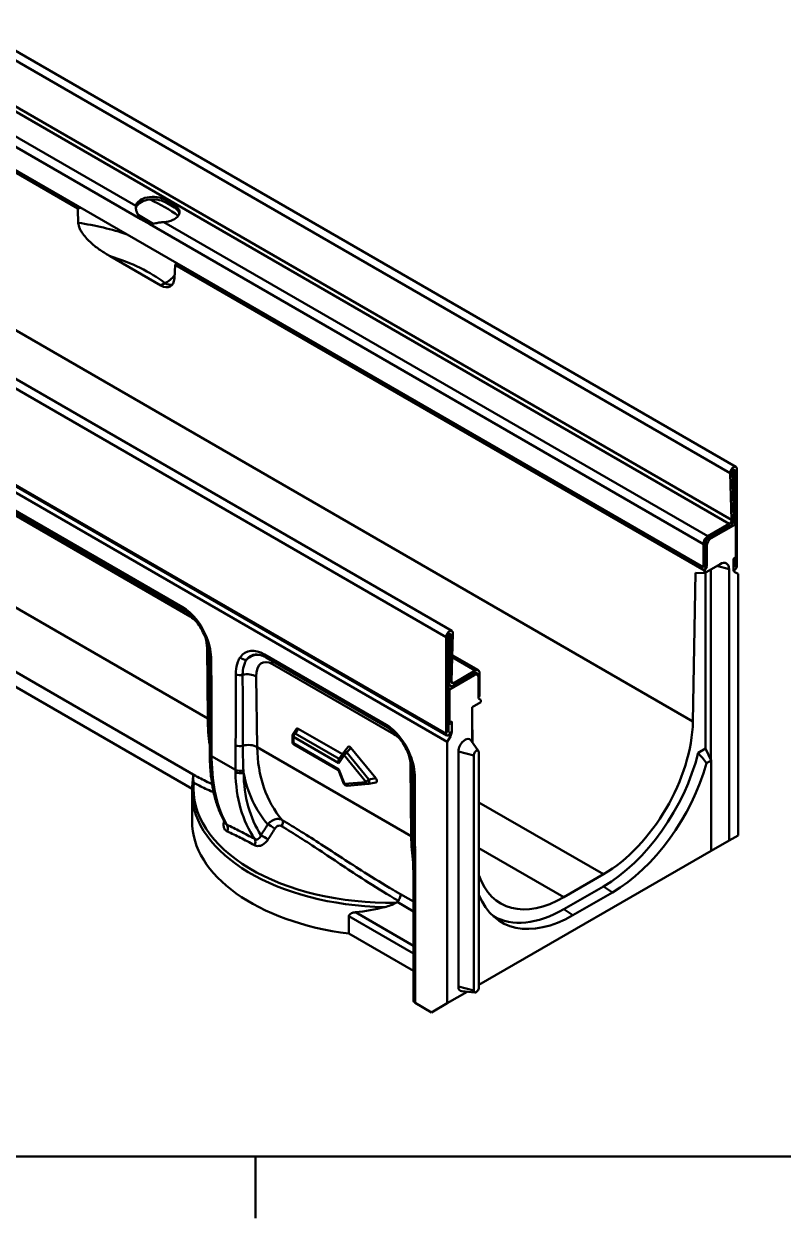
# Model space of a CAD drawing. Header units: millimetres. Extents: x 0 to 1485, y 0 to 1050.
# Drawn here: x 334.6 to 454.6, y 15.3 to 203.9 of the extents above; entities that cross this region are included whole.
import ezdxf

# ---------------------------------------------------------------- set-up
doc = ezdxf.new("R2010")
doc.units = ezdxf.units.MM
doc.header["$LTSCALE"] = 2.5
doc.layers.get('0').update_dxf_attribs({"lineweight": 50})
for name, color, linetype, lineweight in [('Rahmen_0', 7, 'Continuous', 50), ('Sichtbar (ISO)', 7, 'Continuous', 50), ('Sichtbar schmal (ISO)', 7, 'Continuous', 50)]:
    doc.layers.add(name, color=color, linetype=linetype, lineweight=lineweight)

# ---------------------------------------------------------------- blocks, each defined once
blk = doc.blocks.new('Ränder Standardrahmen')
at = {"layer": 'Rahmen_0'}
blk.add_line((148.5, 10), (148.5, 6.1), dxfattribs=at)
at = {"layer": 'Rahmen_0', "flags": 128}
blk.add_lwpolyline([(10, 10), (10, 410), (584, 410), (584, 10), (10, 10)], dxfattribs=at)

msp = doc.modelspace()

# ---------------------------------------------------------------- linework, layer by layer
at = {"layer": 'Sichtbar (ISO)'}
for p, q in [((447.173, 133.942), (93.973, 337.862)), ((88.825, 322.005), (442.025, 118.085)), ((49.071, 311.938), (402.271, 108.018)), ((47.989, 294.62), (401.543, 90.496)), ((48.27, 295.445), (401.47, 91.525)), ((181.782, 267.928), (343.128, 174.774)), ((245.586, 177.335), (359.923, 111.322)), ((356.995, 176.158), (358.409, 175.342)), ((358.409, 174.933), (356.995, 175.75)), ((352.679, 173.751), (355.072, 172.369)), ((353.106, 173.096), (354.52, 172.28)), ((356.266, 162.611), (348.242, 167.243)), ((358.745, 166.166), (358.559, 165.865)), ((358.559, 165.865), (358.424, 163.732)), ((358.559, 165.865), (442.201, 117.575)), ((251.848, 148.6), (361.762, 85.141)), ((255.701, 144.009), (361.216, 83.09)), ((446.479, 125.569), (446.267, 132.966)), ((446.621, 133.183), (446.832, 125.786)), ((446.974, 125.025), (446.974, 133.394)), ((447.328, 133.598), (447.328, 118.291)), ((442.732, 122.984), (446.126, 124.943)), ((443.262, 122.678), (447.151, 124.923)), ((446.691, 125.188), (447.151, 124.923)), ((447.151, 124.923), (447.151, 119.725)), ((446.126, 124.535), (442.732, 122.576)), ((442.025, 118.085), (442.025, 121.759)), ((442.378, 121.963), (442.378, 118.289)), ((442.555, 118.187), (442.555, 121.453)), ((447.151, 119.725), (446.798, 119.412)), ((446.798, 119.412), (446.798, 117.779)), ((446.798, 119.408), (446.971, 119.308)), ((446.798, 119.208), (446.971, 119.308)), ((446.971, 119.308), (446.971, 118.085)), ((446.974, 118.087), (446.974, 119.568)), ((440.372, 93.744), (440.767, 117.21)), ((440.767, 117.21), (442.194, 117.162)), ((442.378, 118.289), (442.025, 118.085)), ((442.194, 117.162), (444.676, 118.595)), ((442.194, 117.162), (442.201, 117.575)), ((442.201, 117.575), (442.555, 118.187)), ((442.362, 117.259), (442.362, 89.443)), ((442.378, 118.289), (442.555, 118.187)), ((443.197, 87.704), (443.197, 117.741)), ((446.09, 117.779), (446.09, 74.913)), ((447.005, 117.321), (447.505, 117.032)), ((447.505, 75.729), (447.505, 117.032)), ((402.426, 107.654), (402.215, 100.013)), ((401.366, 91.755), (401.366, 107.062)), ((401.719, 107.266), (401.719, 91.959)), ((401.861, 99.822), (402.073, 107.464)), ((372.866, 103.85), (392.097, 92.747)), ((402.33, 104.19), (406.462, 101.804)), ((401.896, 98.795), (405.785, 101.04)), ((402.568, 99.795), (405.962, 101.755)), ((405.962, 101.347), (402.568, 99.387)), ((405.901, 101.312), (406.285, 101.09)), ((406.316, 101.07), (406.316, 101.143)), ((406.492, 100.632), (406.492, 97.366)), ((406.669, 101.347), (406.669, 97.672)), ((401.719, 99.539), (402.068, 99.338)), ((401.719, 98.897), (401.896, 98.795)), ((401.896, 93.597), (401.896, 98.795)), ((405.491, 95.971), (406.853, 96.758)), ((406.669, 97.672), (406.492, 97.57)), ((406.492, 97.366), (406.846, 97.162)), ((406.846, 97.162), (406.853, 96.758)), ((405.491, 90.468), (405.491, 95.971)), ((405.491, 94.556), (405.563, 90.366)), ((377.703, 92.551), (377.166, 91.775)), ((377.996, 92.573), (384.963, 88.55)), ((401.719, 93.699), (401.896, 93.597)), ((401.723, 93.184), (401.719, 93.186)), ((401.723, 93.184), (402.073, 93.386)), ((401.723, 91.961), (401.723, 93.184)), ((402.25, 93.692), (401.896, 93.597)), ((402.25, 92.059), (402.25, 93.692)), ((377.089, 90.486), (377.078, 91.485)), ((401.543, 90.496), (402.043, 91.362)), ((406.5, 89.039), (405.289, 90.753)), ((384.353, 86.009), (377.339, 90.059)), ((384.425, 87.774), (385.204, 88.897)), ((385.87, 89.693), (385.232, 88.934)), ((386.324, 89.553), (390.231, 84.745)), ((401.543, 49.193), (401.543, 90.496)), ((403.31, 51.847), (403.31, 88.997)), ((406.556, 88.83), (406.556, 51.679)), ((441.207, 88.776), (442.362, 89.443)), ((442.362, 89.443), (443.262, 87.568)), ((405.722, 51.197), (405.722, 88.348)), ((443.262, 87.568), (442.517, 87.138)), ((443.262, 73.28), (443.262, 87.568)), ((385.201, 83.882), (384.35, 86.018)), ((389.114, 83.861), (385.708, 83.569)), ((389.162, 83.867), (390.26, 84.069)), ((361.204, 77.974), (361.204, 82.576)), ((446.09, 74.913), (447.505, 75.729)), ((443.262, 73.28), (446.09, 74.913)), ((406.556, 52.087), (443.262, 73.28)), ((396.186, 49.667), (396.186, 69.733)), ((419.986, 65.965), (426.233, 69.571)), ((393.335, 66.913), (396.186, 65.267)), ((419.986, 64.067), (426.233, 67.673)), ((427.647, 66.714), (421.4, 63.107)), ((386.007, 62.949), (386.007, 60.204)), ((396.186, 54.327), (386.007, 60.204)), ((401.543, 49.193), (404.696, 51.014)), ((405.93, 50.901), (403.839, 51.092)), ((396.479, 49.259), (399.068, 47.764)), ((399.068, 47.764), (401.543, 49.193))]:
    msp.add_line(p, q, dxfattribs=at)
for centre, start, end in [((377.578, 91.49), 145.35455, 180.64314), ((377.589, 90.492), 180.64314, 240), ((385.615, 88.612), 139.98772, 145.25503), ((385.666, 84.067), 201.73554, 274.89288), ((389.071, 84.359), 274.89288, 280.43234)]:
    msp.add_arc(centre, 0.5, start, end, dxfattribs=at)
for centre, major_axis, ratio, start_param, end_param in [((355.05, 175.035), (-2.75, 0), 0.5773503, 3.9269908, 6.1875621), ((355.05, 174.627), (-2.75, 0), 0.5773503, 3.9269908, 6.1750959), ((336.135, 162.89), (29.5, 0), 0.5773503, 0.6827533, 0.8960685), ((337.172, 139.783), (-19.784, -34.266), 0.5765569, 3.6962634, 3.7130042), ((356.465, 174.219), (2.75, 0), 0.5773503, 4.8080121, 7.0685835), ((356.465, 173.811), (2.75, 0), 0.5773503, 0.1289217, 0.7853982), ((356.307, 165.084), (1.455, -2.624), 0.5885717, 5.5079973, 7.0264338), ((446.798, 133.292), (0.375, 0.65), 0.5773503, 5.4977871, 8.6718722), ((446.798, 133.292), (0.125, 0.217), 0.5773503, 5.4977871, 8.6718722), ((446.126, 125.352), (-0.5, -0.866), 0.5773503, 0.7853982, 2.3886868), ((446.126, 125.352), (0.25, 0.433), 0.5773503, 3.9269908, 5.5302795), ((442.732, 122.167), (0.5, 0.866), 0.5773503, 0.7853982, 2.3561945), ((443.262, 121.861), (0.5, 0.866), 0.5773503, 0.7853982, 2.3561945), ((442.732, 122.167), (-0.25, -0.433), 0.5773503, 3.9269908, 5.4977871), ((444.676, 116.962), (1, 1.732), 0.5773503, 5.4977871, 7.0685835), ((447.505, 118.187), (-0.5, -0.866), 0.5773503, 5.4977871, 6.2831853), ((446.973, 118.086), (-0.251, -0.435), 0.5773503, 0.3138433, 2.3561945), ((401.896, 107.368), (0.375, 0.65), 0.5773503, 5.4652948, 8.6393798), ((401.896, 107.368), (0.125, 0.217), 0.5773503, 5.4652948, 8.6393798), ((402.568, 100.204), (-0.25, -0.433), 0.5773503, 5.4652948, 7.0685835), ((405.785, 100.224), (0.5, 0.866), 0.5773503, 5.4977871, 7.0685835), ((405.962, 100.938), (0.5, 0.866), 0.5773503, 5.4977871, 7.0685835), ((405.962, 100.938), (0.25, 0.433), 0.5773503, 5.4977871, 7.0685835), ((402.568, 100.204), (-0.5, -0.866), 0.5773503, 5.4652948, 7.0685835), ((378.026, 92.138), (-0.272, 0.46), 0.5328932, 5.5257003, 6.524146), ((426.233, 85.901), (10, 17.321), 0.5773503, 3.9269908, 5.4781531), ((401.721, 91.96), (-0.251, -0.435), 0.5773503, 5.4977871, 8.4446466), ((401.543, 91.651), (0.5, 0.866), 0.5773503, 4.712389, 5.4977871), ((404.371, 89.61), (0.75, 1.299), 0.5773503, 6.0228901, 8.6393798), ((386.166, 89.269), (0.247, -0.465), 0.5497354, 1.913941, 3.3601539), ((406.139, 88.589), (0.295, 0.511), 0.5773503, 5.4977871, 8.6393798), ((426.233, 85.901), (11.163, 19.334), 0.5773503, 3.9269908, 5.1756781), ((421.708, 85.179), (-34.134, 35.986), 0.3433842, 4.4492911, 4.4926924), ((374.795, 104.254), (6.359, 28.775), 0.3026152, 2.209209, 2.2244255), ((384.742, 87.354), (-0.125, 0.557), 0.7022751, 0.5738387, 1.7952336), ((427.647, 85.085), (-11.25, -19.486), 0.5773503, 0.7853982, 1.9926861), ((384.753, 86.356), (0.399, 0.345), 0.2151906, 2.4435861, 3.0670788), ((390.015, 84.533), (0.32, -0.431), 0.560275, 6.0145516, 7.9317606), ((392.704, 77.974), (-31.5, 0), 0.5773503, 0, 1.3565667), ((419.986, 82.295), (-10, -17.321), 0.5773503, 5.816457, 7.0685835), ((421.4, 81.478), (-11.25, -19.486), 0.5773503, 5.8658533, 7.0685835), ((392.704, 91.33), (28.309, 19.317), 0.7151868, 4.0772018, 4.2256085), ((385.252, 83.016), (22.974, 17.852), 0.667594, 4.553976, 4.5633983), ((419.986, 82.295), (-11.163, -19.334), 0.5773503, 0.0012403, 0.7853982), ((404.371, 52.459), (-0.75, -1.299), 0.5773503, 5.4977871, 6.5434805), ((406.139, 51.438), (-0.295, -0.511), 0.5773503, 5.4977871, 8.6393798), ((397.186, 49.667), (-1, 0), 0.5773503, 0, 0.7853982)]:
    msp.add_ellipse(centre, major_axis=major_axis, ratio=ratio, start_param=start_param, end_param=end_param, dxfattribs=at)
msp.add_rational_spline([(343.221, 172.509), (343.175, 173.635), (343.128, 174.774)], [1.00002002096, 1.00001924741, 1], degree=2, dxfattribs=at)
for points, knots in [([(353.106, 173.096), (352.843, 173.432), (352.617, 173.823), (352.404, 174.387), (352.353, 174.57), (352.298, 174.907), (352.292, 175.062), (352.313, 175.187)], [0, 0, 0, 0, 0.26091612, 0.26091612, 0.39137418, 0.39137418, 0.52183224, 0.52183224, 0.52183224, 0.52183224]), ([(343.221, 172.509), (343.224, 172.431), (343.234, 172.349), (343.269, 172.143), (343.313, 171.983), (343.425, 171.669), (343.514, 171.475), (343.721, 171.101), (343.838, 170.92), (344.133, 170.505), (344.349, 170.245), (344.798, 169.76), (345.032, 169.535), (345.704, 168.932), (346.215, 168.541), (347.247, 167.834), (347.768, 167.517), (348.242, 167.243)], [9.1491529, 9.1491529, 9.1491529, 9.1491529, 9.1993262, 9.1993262, 9.2864287, 9.2864287, 9.4045244, 9.4045244, 9.5226201, 9.5226201, 9.7138124, 9.7138124, 9.9050047, 9.9050047, 10.3073026, 10.3073026, 10.7096005, 10.7096005, 10.7096005, 10.7096005]), ([(356.727, 172.639), (356.511, 172.627), (356.299, 172.597), (355.888, 172.529), (355.689, 172.49), (355.121, 172.378), (354.783, 172.311), (354.52, 172.28)], [1.17269479, 1.17269479, 1.17269479, 1.17269479, 1.30315285, 1.30315285, 1.43361091, 1.43361091, 1.69452703, 1.69452703, 1.69452703, 1.69452703]), ([(363.311, 107.003), (363.161, 107.386), (362.988, 107.761), (362.604, 108.482), (362.394, 108.827), (361.945, 109.473), (361.706, 109.774), (361.211, 110.32), (360.955, 110.566), (360.439, 110.993), (360.179, 111.175), (359.923, 111.322)], [-0.66686581, -0.66686581, -0.66686581, -0.66686581, -0.48234569, -0.48234569, -0.29782557, -0.29782557, -0.11330546, -0.11330546, 0.07121466, 0.07121466, 0.25573478, 0.25573478, 0.25573478, 0.25573478]), ([(363.955, 103.864), (363.954, 104.051), (363.946, 104.244), (363.912, 104.642), (363.887, 104.845), (363.819, 105.262), (363.777, 105.475), (363.674, 105.907), (363.613, 106.126), (363.475, 106.564), (363.397, 106.784), (363.311, 107.003)], [0, 0, 0, 0, 0.15784112, 0.15784112, 0.31568224, 0.31568224, 0.47352337, 0.47352337, 0.63136449, 0.63136449, 0.78920561, 0.78920561, 0.78920561, 0.78920561]), ([(363.982, 92.617), (363.981, 93.376), (363.979, 94.133), (363.976, 95.643), (363.974, 96.397), (363.971, 97.9), (363.969, 98.65), (363.965, 100.146), (363.963, 100.893), (363.959, 102.381), (363.957, 103.123), (363.955, 103.864)], [-1.22733541, -1.22733541, -1.22733541, -1.22733541, -1.214640797, -1.214640797, -1.201946183, -1.201946183, -1.18925157, -1.18925157, -1.176556957, -1.176556957, -1.163862343, -1.163862343, -1.163862343, -1.163862343]), ([(372.866, 103.85), (372.783, 103.897), (372.702, 103.941), (372.543, 104.02), (372.465, 104.056), (372.313, 104.12), (372.238, 104.148), (372.093, 104.196), (372.023, 104.217), (371.887, 104.251), (371.821, 104.265), (371.758, 104.275)], [-0.25573478, -0.25573478, -0.25573478, -0.25573478, -0.19627811, -0.19627811, -0.13682144, -0.13682144, -0.07736477, -0.07736477, -0.0179081, -0.0179081, 0.04154857, 0.04154857, 0.04154857, 0.04154857]), ([(364.012, 88.652), (364.011, 88.913), (364.01, 89.175), (364.005, 89.702), (364.002, 89.966), (363.997, 90.495), (363.994, 90.76), (363.989, 91.291), (363.987, 91.556), (363.984, 92.087), (363.983, 92.352), (363.982, 92.617)], [0, 0, 0, 0, 0.19335933, 0.19335933, 0.38671866, 0.38671866, 0.58007799, 0.58007799, 0.77343732, 0.77343732, 0.96679665, 0.96679665, 0.96679665, 0.96679665]), ([(395.484, 88.427), (395.334, 88.811), (395.161, 89.186), (394.778, 89.906), (394.567, 90.251), (394.118, 90.897), (393.879, 91.198), (393.385, 91.745), (393.128, 91.991), (392.612, 92.418), (392.352, 92.6), (392.097, 92.747)], [-0.66686581, -0.66686581, -0.66686581, -0.66686581, -0.48234569, -0.48234569, -0.29782557, -0.29782557, -0.11330546, -0.11330546, 0.07121466, 0.07121466, 0.25573478, 0.25573478, 0.25573478, 0.25573478]), ([(366.533, 77.546), (366.205, 78.082), (365.909, 78.659), (365.382, 79.89), (365.15, 80.544), (364.751, 81.921), (364.584, 82.645), (364.312, 84.155), (364.208, 84.942), (364.064, 86.573), (364.024, 87.416), (364.015, 88.284)], [-0.5184444, -0.5184444, -0.5184444, -0.5184444, -0.41761235, -0.41761235, -0.31678031, -0.31678031, -0.21594827, -0.21594827, -0.11511622, -0.11511622, -0.01428418, -0.01428418, -0.01428418, -0.01428418]), ([(396.128, 85.289), (396.128, 85.476), (396.119, 85.67), (396.085, 86.069), (396.06, 86.274), (395.992, 86.691), (395.95, 86.902), (395.847, 87.332), (395.786, 87.551), (395.648, 87.989), (395.57, 88.209), (395.484, 88.427)], [0, 0, 0, 0, 0.15803168, 0.15803168, 0.31606336, 0.31606336, 0.47409505, 0.47409505, 0.63212673, 0.63212673, 0.79015841, 0.79015841, 0.79015841, 0.79015841]), ([(361.358, 85.375), (361.361, 85.327), (361.364, 85.269), (361.366, 85.136), (361.366, 85.062), (361.362, 84.923), (361.36, 84.864), (361.354, 84.747), (361.35, 84.687), (361.341, 84.556), (361.335, 84.486), (361.321, 84.316), (361.312, 84.219), (361.29, 83.997), (361.278, 83.877), (361.261, 83.709), (361.256, 83.655), (361.251, 83.604)], [0.54778637, 0.54778637, 0.54778637, 0.54778637, 0.61767705, 0.61767705, 0.68054003, 0.68054003, 0.72105224, 0.72105224, 0.76020518, 0.76020518, 0.80776362, 0.80776362, 0.87949133, 0.87949133, 0.98392564, 0.98392564, 1.03541428, 1.03541428, 1.03541428, 1.03541428]), ([(396.156, 74.042), (396.154, 74.8), (396.152, 75.558), (396.149, 77.068), (396.147, 77.822), (396.144, 79.325), (396.142, 80.075), (396.138, 81.571), (396.136, 82.317), (396.133, 83.806), (396.13, 84.548), (396.128, 85.289)], [-1.22733541, -1.22733541, -1.22733541, -1.22733541, -1.214640797, -1.214640797, -1.201946183, -1.201946183, -1.18925157, -1.18925157, -1.176556957, -1.176556957, -1.163862343, -1.163862343, -1.163862343, -1.163862343]), ([(361.204, 82.576), (361.204, 82.645), (361.204, 82.713), (361.207, 82.85), (361.209, 82.919), (361.214, 83.056), (361.217, 83.124), (361.225, 83.261), (361.229, 83.33), (361.239, 83.467), (361.245, 83.535), (361.251, 83.604)], [2.35619449, 2.35619449, 2.35619449, 2.35619449, 2.366826276, 2.366826276, 2.377458063, 2.377458063, 2.388089849, 2.388089849, 2.398721635, 2.398721635, 2.409353422, 2.409353422, 2.409353422, 2.409353422]), ([(396.186, 69.733), (396.186, 70.016), (396.185, 70.3), (396.181, 70.872), (396.178, 71.159), (396.172, 71.734), (396.169, 72.022), (396.164, 72.599), (396.161, 72.888), (396.158, 73.465), (396.156, 73.753), (396.156, 74.042)], [0, 0, 0, 0, 0.2103473, 0.2103473, 0.4206947, 0.4206947, 0.631042, 0.631042, 0.8413894, 0.8413894, 1.0517367, 1.0517367, 1.0517367, 1.0517367]), ([(394.095, 66.474), (394.109, 66.46), (394.12, 66.443), (394.142, 66.388), (394.149, 66.345), (394.148, 66.22), (394.134, 66.131), (394.079, 65.932), (394.04, 65.825), (393.941, 65.605), (393.882, 65.494), (393.818, 65.388)], [0.01991941, 0.01991941, 0.01991941, 0.01991941, 0.05572806, 0.05572806, 0.11130054, 0.11130054, 0.19046561, 0.19046561, 0.26643021, 0.26643021, 0.34142771, 0.34142771, 0.34142771, 0.34142771]), ([(393.397, 65.054), (393.167, 64.91), (392.904, 64.794), (392.312, 64.57), (391.978, 64.473), (391.672, 64.399)], [2.63099841, 2.63099841, 2.63099841, 2.63099841, 2.79183553, 2.79183553, 2.98450267, 2.98450267, 2.98450267, 2.98450267]), ([(393.628, 65.198), (393.631, 65.2), (393.635, 65.203), (393.699, 65.245), (393.753, 65.295), (393.801, 65.362), (393.81, 65.375), (393.818, 65.388)], [1.644291853, 1.644291853, 1.644291853, 1.644291853, 1.64661351, 1.64661351, 1.68740138, 1.68740138, 1.696446353, 1.696446353, 1.696446353, 1.696446353]), ([(386.007, 62.949), (386.007, 63.001), (386.018, 63.05), (386.059, 63.143), (386.088, 63.186), (386.198, 63.304), (386.3, 63.366), (386.582, 63.494), (386.8, 63.545), (387.028, 63.571)], [0.83120903, 0.83120903, 0.83120903, 0.83120903, 0.86900972, 0.86900972, 0.90681041, 0.90681041, 0.9824118, 0.9824118, 1.11644224, 1.11644224, 1.11644224, 1.11644224])]:
    msp.add_open_spline(points, degree=3, knots=knots, dxfattribs=at)
at = {"layer": 'Sichtbar schmal (ISO)'}
for p, q in [((93.068, 336.886), (446.267, 132.966)), ((92.926, 328.863), (446.126, 124.943)), ((93.279, 329.489), (446.479, 125.569)), ((401.366, 107.062), (48.166, 310.982)), ((48.166, 295.675), (401.366, 91.755)), ((89.647, 296.235), (440.372, 93.744)), ((177.743, 274.342), (353.106, 173.096)), ((179.95, 274.701), (352.313, 175.187)), ((359.716, 111.78), (245.379, 177.792)), ((246.655, 176.269), (360.927, 110.294)), ((356.995, 175.75), (356.995, 176.158)), ((358.409, 175.342), (358.409, 174.933)), ((354.52, 172.28), (442.025, 121.759)), ((356.727, 172.639), (442.732, 122.984)), ((356.929, 162.994), (356.266, 162.611)), ((446.798, 133.496), (446.974, 133.394)), ((443.085, 122.78), (443.262, 122.678)), ((442.378, 121.555), (442.555, 121.453)), ((446.09, 117.779), (444.161, 118.298)), ((446.971, 118.089), (446.974, 118.087)), ((329.394, 113.99), (363.685, 94.192)), ((402.073, 107.464), (401.89, 107.569)), ((363.581, 105.337), (363.685, 94.192)), ((391.889, 93.205), (372.659, 104.308)), ((405.962, 101.755), (402.321, 103.857)), ((373.934, 102.785), (393.1, 91.719)), ((371.504, 89.677), (371.357, 100.848)), ((405.609, 101.143), (405.785, 101.04)), ((406.316, 101.143), (405.962, 101.347)), ((401.861, 99.822), (401.719, 99.904)), ((402.568, 99.795), (402.214, 99.999)), ((377.482, 91.828), (377.996, 92.573)), ((377.224, 91.281), (384.389, 87.145)), ((377.235, 90.283), (377.224, 91.281)), ((384.447, 87.806), (377.482, 91.828)), ((401.723, 91.961), (401.719, 91.963)), ((401.719, 91.549), (402.043, 91.362)), ((402.073, 92.161), (402.25, 92.059)), ((371.504, 89.677), (395.858, 75.617)), ((384.4, 86.146), (377.235, 90.283)), ((385.69, 88.799), (386.324, 89.553)), ((389.147, 84.545), (385.69, 88.799)), ((403.31, 88.997), (405.722, 88.348)), ((368.069, 86.073), (364.305, 88.247)), ((384.389, 87.145), (385.261, 88.403)), ((385.261, 88.403), (388.718, 84.149)), ((385.312, 83.858), (384.4, 86.146)), ((395.755, 86.761), (395.858, 75.617)), ((388.718, 84.149), (385.312, 83.858)), ((390.231, 84.745), (389.147, 84.545)), ((406.556, 80.932), (426.233, 69.571)), ((406.556, 73.719), (419.986, 65.965)), ((396.479, 49.259), (396.479, 69.324)), ((426.233, 67.673), (427.647, 66.714)), ((393.628, 65.198), (396.186, 63.721)), ((386.007, 62.949), (396.186, 57.073)), ((396.186, 58.284), (387.028, 63.571)), ((419.986, 64.067), (421.4, 63.107)), ((403.31, 51.847), (405.722, 51.197))]:
    msp.add_line(p, q, dxfattribs=at)
for centre, major_axis, ratio, start_param, end_param in [((336.135, 156.23), (-29.073, 0), 0.5773503, 4.1786134, 4.466182), ((336.135, 153.909), (26.077, 0), 0.5773503, 0.6478063, 1.0879761), ((356.929, 165.443), (-1.82, -2.385), 0.6510821, 0.8643369, 1.5559229), ((356.929, 165.443), (1.5, -2.598), 0.5773503, 5.4977871, 6.0667739), ((359.28, 105.432), (-2.801, 6.757), 0.6176473, 4.6826172, 5.6052178), ((360.423, 112.188), (-0.5, -0.866), 0.5773503, 5.4977871, 6.2831853), ((359.513, 109.457), (-1, -1.732), 0.5773503, 2.3690723, 2.5770288), ((360.712, 106.668), (1.634, -3.858), 0.611298, 2.0826975, 2.4608155), ((364.242, 107.368), (-0.931, -0.366), 0.2055499, 0, 0.630994), ((360.712, 106.668), (1.634, -3.858), 0.611298, 0.9769528, 1.3982329), ((362.167, 104.499), (-2, -0.019), 0.5860467, 3.7199435, 3.9216208), ((364.955, 103.867), (-1, -0.003), 0.5754539, 0, 0.7837639), ((373.095, 97.456), (-3.319, 7.232), 0.5219037, 5.6488311, 6.5714317), ((369.547, 104.305), (0.812, -0.584), 0.7901999, 4.3703587, 5.5229848), ((373.802, 97.864), (-3.286, 6.243), 0.4856606, 5.932474, 6.5577913), ((372.819, 98.024), (-1.902, 6.142), 0.5904448, 6.0314787, 6.6229867), ((373.366, 104.716), (-0.5, -0.866), 0.5773503, 5.4977871, 6.2831853), ((362.152, 29.387), (0.36, 190.003), 0.0111771, 5.0493959, 5.1128689), ((374.233, 98.861), (-1.937, 4.139), 0.5138751, 5.6486322, 7.132495), ((372.52, 101.947), (-1, -1.732), 0.5773503, 2.3690723, 2.7148965), ((370.223, 24.728), (-0.388, 190.435), 0.0111265, 1.1574376, 1.2209106), ((368.834, 101.627), (1, -0.003), 0.5792404, 3.9286358, 5.0925339), ((369.942, 100.01), (2, 0.026), 0.5834247, 0.7777287, 1.9416203), ((370.93, 25.136), (-1.087, 190.014), 0.007418, 1.1595424, 1.2230154), ((362.271, 93.354), (-2, -0.019), 0.5860467, 3.6823992, 3.9216208), ((381.489, 109.548), (-11.762, -28.932), 0.4620524, 5.446827, 5.6234702), ((364.982, 92.619), (-1, -0.002), 0.5760008, 0, 0.7842336), ((391.453, 86.857), (-2.801, 6.757), 0.6176473, 4.6826172, 5.6052178), ((392.597, 93.613), (-0.5, -0.866), 0.5773503, 5.4977871, 6.2831853), ((377.578, 91.49), (-0.5, -0.006), 0.5847372, 0, 0.7788758), ((377.578, 91.49), (-0.411, 0.284), 0.5310398, 5.2847396, 6.2831853), ((377.578, 91.49), (0.25, 0.433), 0.5773503, 1.0600754, 2.3690723), ((391.686, 90.882), (-1, -1.732), 0.5773503, 2.3690723, 2.5770288), ((392.886, 88.092), (1.634, -3.858), 0.611298, 2.0826975, 2.4608155), ((368.807, 90.411), (-1, 0.002), 0.5786966, 0.7865682, 2.0139332), ((370.09, 88.84), (2, 0.026), 0.5834247, 0.7777287, 2.0050933), ((397.537, 100.283), (20.703, 23.522), 0.6711194, 2.5029999, 3.0487149), ((377.589, 90.492), (-0.5, -0.006), 0.5847372, 0, 0.7788758), ((377.589, 90.492), (-0.25, -0.433), 0.5773503, 5.510665, 6.2831853), ((385.615, 88.612), (-0.411, 0.285), 0.7950724, 0, 1.221395), ((385.615, 88.612), (-0.383, 0.321), 0.3856998, 4.8369724, 6.2831853), ((385.615, 88.612), (0.388, 0.315), 0.2076314, 1.2107168, 2.5197138), ((365.012, 88.655), (-1, -0.003), 0.57507, 0, 0.783435), ((365.015, 88.295), (-1, -0.01), 0.5869903, 0, 0.7794336), ((383.068, 103.542), (12.445, 29.698), 0.4727855, 2.3102842, 2.808276), ((396.415, 88.793), (-0.931, -0.366), 0.2055499, 0, 0.630994), ((392.886, 88.092), (1.634, -3.858), 0.611298, 0.9769528, 1.3982329), ((368.777, 86.482), (-1, 0.003), 0.5796216, 0.7873768, 2.1600841), ((394.561, 96.906), (-20.814, -24.675), 0.664246, 5.6304088, 6.1004105), ((368.779, 86.121), (-1, -0.015), 0.5840821, 0.7768795, 2.1731609), ((396.389, 101.229), (-21.65, -25.316), 0.6665317, 5.7945754, 6.1845012), ((395.135, 96.433), (20.338, 23.782), 0.6665317, 2.4938246, 2.9453378), ((394.341, 85.924), (-2, -0.019), 0.5860467, 3.7199401, 3.9216208), ((397.128, 85.291), (-1, -0.003), 0.5754539, 0, 0.7837639), ((392.704, 83.101), (-31.266, 0), 0.5773503, 6.2300264, 7.8761443), ((362.247, 83.512), (-0.996, 0.092), 0.8153432, 5.6600553, 6.2831853), ((385.666, 84.067), (-0.464, -0.185), 0.2177221, 0, 0.6234927), ((385.666, 84.067), (0.043, -0.498), 0.7923686, 5.0773326, 6.2831853), ((389.071, 84.359), (-0.388, -0.315), 0.2076314, 4.3523095, 5.6613064), ((389.071, 84.359), (0.043, -0.498), 0.7923686, 5.0773326, 6.2831853), ((389.071, 84.359), (0.091, -0.492), 0.2295784, 0, 1.917209), ((394.325, 10.812), (0.36, 190.003), 0.0111771, 5.0493959, 5.1128689), ((392.704, 82.576), (-31.5, 0), 0.5773503, 0, 1.538034), ((366.098, 76.647), (0.421, 0.907), 0.73796, 4.7130028, 5.9507368), ((373.756, 76.985), (-0.844, 0.537), 0.1346464, 4.1172374, 5.5422458), ((374.859, 77.371), (0.51, 0.86), 0.542906, 4.8050948, 6.0627772), ((372.67, 75.278), (-0.844, 0.537), 0.1352458, 4.1104661, 5.5421704), ((394.444, 74.779), (-2, -0.019), 0.5860467, 3.6823992, 3.9216208), ((413.662, 90.973), (-11.762, -28.932), 0.4620524, 5.446827, 5.6234699), ((370.49, 74.413), (0.484, 0.875), 0.6137815, 4.7877974, 5.9714262), ((397.156, 74.044), (-1, -0.002), 0.5760008, 0, 0.7842336), ((397.186, 69.733), (-1, 0), 0.5773503, 0, 0.7853982)]:
    msp.add_ellipse(centre, major_axis=major_axis, ratio=ratio, start_param=start_param, end_param=end_param, dxfattribs=at)
for points, knots in [([(364.248, 103.458), (364.246, 103.996), (364.188, 104.567), (363.95, 105.75), (363.77, 106.361), (363.535, 106.96)], [0, 0, 0, 0, 0.3946028, 0.3946028, 0.78920561, 0.78920561, 0.78920561, 0.78920561]), ([(368.84, 103.897), (368.681, 103.676), (368.547, 103.421), (368.27, 102.686), (368.17, 102.168), (368.131, 101.48), (368.127, 101.35), (368.127, 101.219)], [0, 0, 0, 0, 0.26638282, 0.26638282, 0.69259534, 0.69259534, 0.78920561, 0.78920561, 0.78920561, 0.78920561]), ([(369.203, 101.088), (369.203, 101.204), (369.206, 101.319), (369.238, 101.927), (369.325, 102.383), (369.564, 103.026), (369.68, 103.248), (369.817, 103.44)], [-0.78920561, -0.78920561, -0.78920561, -0.78920561, -0.69259534, -0.69259534, -0.26638282, -0.26638282, 0, 0, 0, 0]), ([(364.305, 88.247), (364.304, 88.706), (364.299, 89.166), (364.286, 90.49), (364.277, 91.352), (364.275, 92.211)], [0, 0, 0, 0, 0.33669121, 0.33669121, 0.96679665, 0.96679665, 0.96679665, 0.96679665]), ([(368.1, 90.003), (368.098, 89.173), (368.089, 88.347), (368.076, 87.039), (368.071, 86.557), (368.069, 86.073)], [0, 0, 0, 0, 0.6105745, 0.6105745, 0.96679682, 0.96679682, 0.96679682, 0.96679682]), ([(369.331, 85.998), (369.306, 86.468), (369.287, 86.94), (369.248, 88.23), (369.237, 89.054), (369.234, 89.887)], [-0.96679682, -0.96679682, -0.96679682, -0.96679682, -0.6105745, -0.6105745, 0, 0, 0, 0]), ([(396.421, 84.883), (396.42, 85.422), (396.36, 85.999), (396.123, 87.176), (395.944, 87.786), (395.708, 88.385)], [0, 0, 0, 0, 0.39557188, 0.39557188, 0.79015841, 0.79015841, 0.79015841, 0.79015841]), ([(361.482, 84.06), (361.46, 84.143), (361.44, 84.232), (361.411, 84.417), (361.4, 84.513), (361.392, 84.683), (361.391, 84.754), (361.399, 84.921), (361.412, 84.999), (361.442, 85.104), (361.458, 85.137), (361.488, 85.177), (361.501, 85.189), (361.542, 85.213), (361.57, 85.217), (361.632, 85.208), (361.667, 85.194), (361.708, 85.172), (361.712, 85.17), (361.716, 85.168)], [-1.0354143, -1.0354143, -1.0354143, -1.0354143, -0.9020172, -0.9020172, -0.7835279, -0.7835279, -0.7050986, -0.7050986, -0.5791983, -0.5791983, -0.4595362, -0.4595362, -0.3733431, -0.3733431, -0.2109064, -0.2109064, -0.0376183, -0.0376183, -0.0199152, -0.0199152, -0.0199152, -0.0199152]), ([(364.376, 83.819), (364.343, 83.835), (364.309, 83.851), (363.453, 84.253), (362.721, 84.61), (362.084, 84.96), (361.974, 85.021), (361.866, 85.081), (361.762, 85.141)], [-3.3444187, -3.3444187, -3.3444187, -3.3444187, -3.2998775, -3.2998775, -2.1999183, -2.1999183, -2.1999183, -2.0097967, -2.0097967, -2.0097967, -2.0097967]), ([(361.482, 84.06), (361.744, 83.901), (362.031, 83.743), (362.342, 83.584), (362.963, 83.265), (363.679, 82.941), (364.529, 82.569), (364.575, 82.548), (364.622, 82.528)], [1.6500065, 1.6500065, 1.6500065, 1.6500065, 2.1999183, 2.1999183, 2.1999183, 3.2998775, 3.2998775, 3.3632574, 3.3632574, 3.3632574, 3.3632574]), ([(366.263, 78.009), (366.22, 77.848), (366.193, 77.688), (366.172, 77.334), (366.191, 77.146), (366.292, 76.801), (366.378, 76.648), (366.572, 76.449), (366.665, 76.383), (366.768, 76.337)], [-0.481806, -0.481806, -0.481806, -0.481806, -0.37908162, -0.37908162, -0.24633663, -0.24633663, -0.10216456, -0.10216456, 0, 0, 0, 0]), ([(366.714, 77.403), (366.669, 77.415), (366.627, 77.439), (366.57, 77.493), (366.55, 77.518), (366.533, 77.546)], [0, 0, 0, 0, 0.10216456, 0.10216456, 0.16500839, 0.16500839, 0.16500839, 0.16500839]), ([(371.115, 75.155), (370.342, 75.584), (369.585, 75.985), (368.115, 76.734), (367.402, 77.081), (366.714, 77.403)], [-1.3431729, -1.3431729, -1.3431729, -1.3431729, -0.6715864, -0.6715864, 0, 0, 0, 0]), ([(373.182, 77.458), (373.001, 77.173), (372.82, 76.889), (372.458, 76.32), (372.278, 76.036), (372.097, 75.751)], [-0.40819786, -0.40819786, -0.40819786, -0.40819786, -0.20409893, -0.20409893, 0, 0, 0, 0]), ([(375.459, 78.15), (375.376, 78.197), (375.287, 78.236), (374.965, 78.332), (374.712, 78.341), (374.166, 78.23), (373.872, 78.089), (373.455, 77.766), (373.308, 77.618), (373.182, 77.458)], [0, 0, 0, 0, 0.03592717, 0.03592717, 0.12287406, 0.12287406, 0.22393086, 0.22393086, 0.28709136, 0.28709136, 0.28709136, 0.28709136]), ([(393.335, 66.913), (393.23, 66.973), (393.126, 67.034), (391.476, 67.993), (389.95, 68.931), (386.107, 71.359), (383.826, 72.864), (379.498, 75.67), (377.417, 76.99), (375.459, 78.15)], [-4.4585912, -4.4585912, -4.4585912, -4.4585912, -4.3858378, -4.3858378, -3.3076901, -3.3076901, -1.6276799, -1.6276799, 0, 0, 0, 0]), ([(366.768, 76.337), (367.44, 76.033), (368.136, 75.703), (369.57, 74.985), (370.308, 74.598), (371.061, 74.183)], [0, 0, 0, 0, 0.6715864, 0.6715864, 1.3431729, 1.3431729, 1.3431729, 1.3431729]), ([(372.097, 75.751), (372.05, 75.624), (371.988, 75.507), (371.847, 75.315), (371.766, 75.236), (371.615, 75.141), (371.547, 75.112), (371.402, 75.081), (371.325, 75.082), (371.204, 75.112), (371.158, 75.13), (371.115, 75.155)], [0, 0, 0, 0, 0.14466633, 0.14466633, 0.28551424, 0.28551424, 0.39015248, 0.39015248, 0.50718643, 0.50718643, 0.58033265, 0.58033265, 0.58033265, 0.58033265]), ([(373.208, 75.069), (373.388, 75.353), (373.568, 75.638), (373.928, 76.208), (374.108, 76.493), (374.289, 76.778)], [0, 0, 0, 0, 0.20409893, 0.20409893, 0.40819786, 0.40819786, 0.40819786, 0.40819786]), ([(374.289, 76.778), (374.344, 76.866), (374.411, 76.947), (374.603, 77.127), (374.741, 77.207), (375.002, 77.272), (375.125, 77.27), (375.285, 77.221), (375.33, 77.2), (375.372, 77.175)], [-0.28709136, -0.28709136, -0.28709136, -0.28709136, -0.22393086, -0.22393086, -0.12287406, -0.12287406, -0.03592717, -0.03592717, 0, 0, 0, 0]), ([(375.372, 77.175), (377.274, 76.044), (379.294, 74.741), (383.508, 71.95), (385.735, 70.442), (389.501, 68.001), (391.001, 67.055), (392.953, 65.891), (393.385, 65.638), (393.818, 65.388)], [0, 0, 0, 0, 1.6276799, 1.6276799, 3.3076901, 3.3076901, 4.3858378, 4.3858378, 4.6903829, 4.6903829, 4.6903829, 4.6903829]), ([(371.061, 74.183), (371.144, 74.138), (371.232, 74.102), (371.473, 74.04), (371.629, 74.032), (371.932, 74.07), (372.078, 74.111), (372.407, 74.256), (372.591, 74.379), (372.926, 74.681), (373.08, 74.867), (373.208, 75.069)], [-0.58033265, -0.58033265, -0.58033265, -0.58033265, -0.50718643, -0.50718643, -0.39015248, -0.39015248, -0.28551424, -0.28551424, -0.14466633, -0.14466633, 0, 0, 0, 0]), ([(396.479, 69.324), (396.479, 69.775), (396.476, 70.228), (396.465, 71.407), (396.456, 72.134), (396.45, 73.118), (396.449, 73.377), (396.448, 73.636)], [0, 0, 0, 0, 0.3314782, 0.3314782, 0.8618434, 0.8618434, 1.0517367, 1.0517367, 1.0517367, 1.0517367])]:
    msp.add_open_spline(points, degree=3, knots=knots, dxfattribs=at)
for points in [[(364.308, 87.875), (364.306, 87.998), (364.306, 88.122), (364.305, 88.247)], [(368.069, 86.073), (368.069, 85.949), (368.07, 85.825), (368.072, 85.702)], [(369.352, 85.649), (369.344, 85.765), (369.337, 85.881), (369.331, 85.998)]]:
    msp.add_open_spline(points, degree=3, dxfattribs=at)

# ---------------------------------------------------------------- block references
at = {"xscale": 2.5, "yscale": 2.5, "zscale": 2.5}
msp.add_blockref('Ränder Standardrahmen', (0, 0), dxfattribs=at)

doc.saveas('drawing.dxf')
